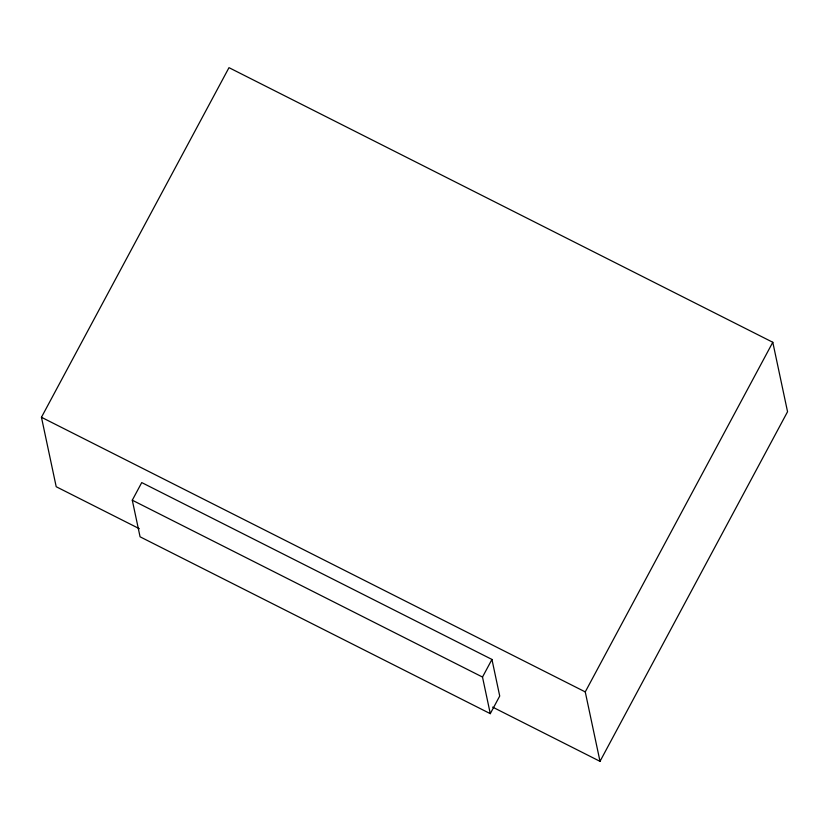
<?xml version="1.0" encoding="UTF-8"?>
<svg xmlns="http://www.w3.org/2000/svg" width="829" height="829" viewBox="0 0 829 829"><rect width="100%" height="100%" fill="white"/><g stroke="black" fill="none" stroke-linecap="round" stroke-linejoin="round"><path stroke-width="1.24" d="M139.345 528.705L56.206 486.727L41.45 417.277L228.991 67.657L772.794 342.273L787.55 411.723L600.009 761.343L492.633 707.116M132.288 500.198L141.738 482.582L491.949 659.438L499.721 696.039L490.281 713.655L140.07 536.798L132.288 500.198L482.499 677.055L490.281 713.655M482.499 677.055L491.949 659.438M600.009 761.343L585.253 691.904L772.794 342.273M41.45 417.277L585.253 691.904"/></g></svg>
